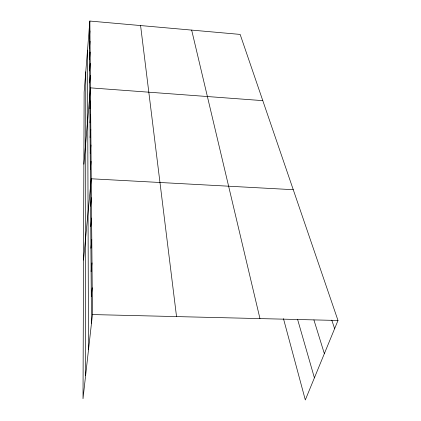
<?xml version="1.0" encoding="UTF-8"?>
<svg xmlns="http://www.w3.org/2000/svg" width="421" height="421" viewBox="0 0 421 421"><rect width="100%" height="100%" fill="white"/><g stroke="black" fill="none" stroke-linecap="round" stroke-linejoin="round"><path stroke-width="0.63" d="M85.626 375.416L85.768 71.844M89.862 21.05L84.137 92.136L83.011 398.74L92.452 314.566L89.862 21.05L240.144 34.411L337.989 320.476L305.314 399.95L283.465 318.634M89.363 38.106L89.947 30.928M89.441 48.536L90.041 41.263M89.52 59.461L90.136 52.088M89.61 70.907L90.236 63.434M89.694 82.916L90.341 75.343M83.868 164.195L90.452 87.863L262.799 100.64M89.889 108.807L90.568 101.035M89.994 122.79L90.689 114.917M90.099 137.535L90.82 129.563M90.215 153.107L90.957 145.035M90.336 169.584L91.099 161.417M83.516 260.062L91.252 178.778L293.258 189.697M90.61 206.153L91.42 197.791M90.757 226.514L91.599 218.062M90.92 248.248L91.794 239.717M91.094 271.508L91.999 262.904M91.278 296.452L92.215 287.79M92.452 314.566L337.989 320.476M331.78 320.118L334.627 328.659M313.919 319.944L324.354 353.651M297.542 319.223L314.403 377.842M191.666 30.102L259.962 318.597M140.582 25.56L176.536 316.592M89.289 28.133L91.478 323.275M87.521 50.099L88.499 349.814"/></g></svg>
